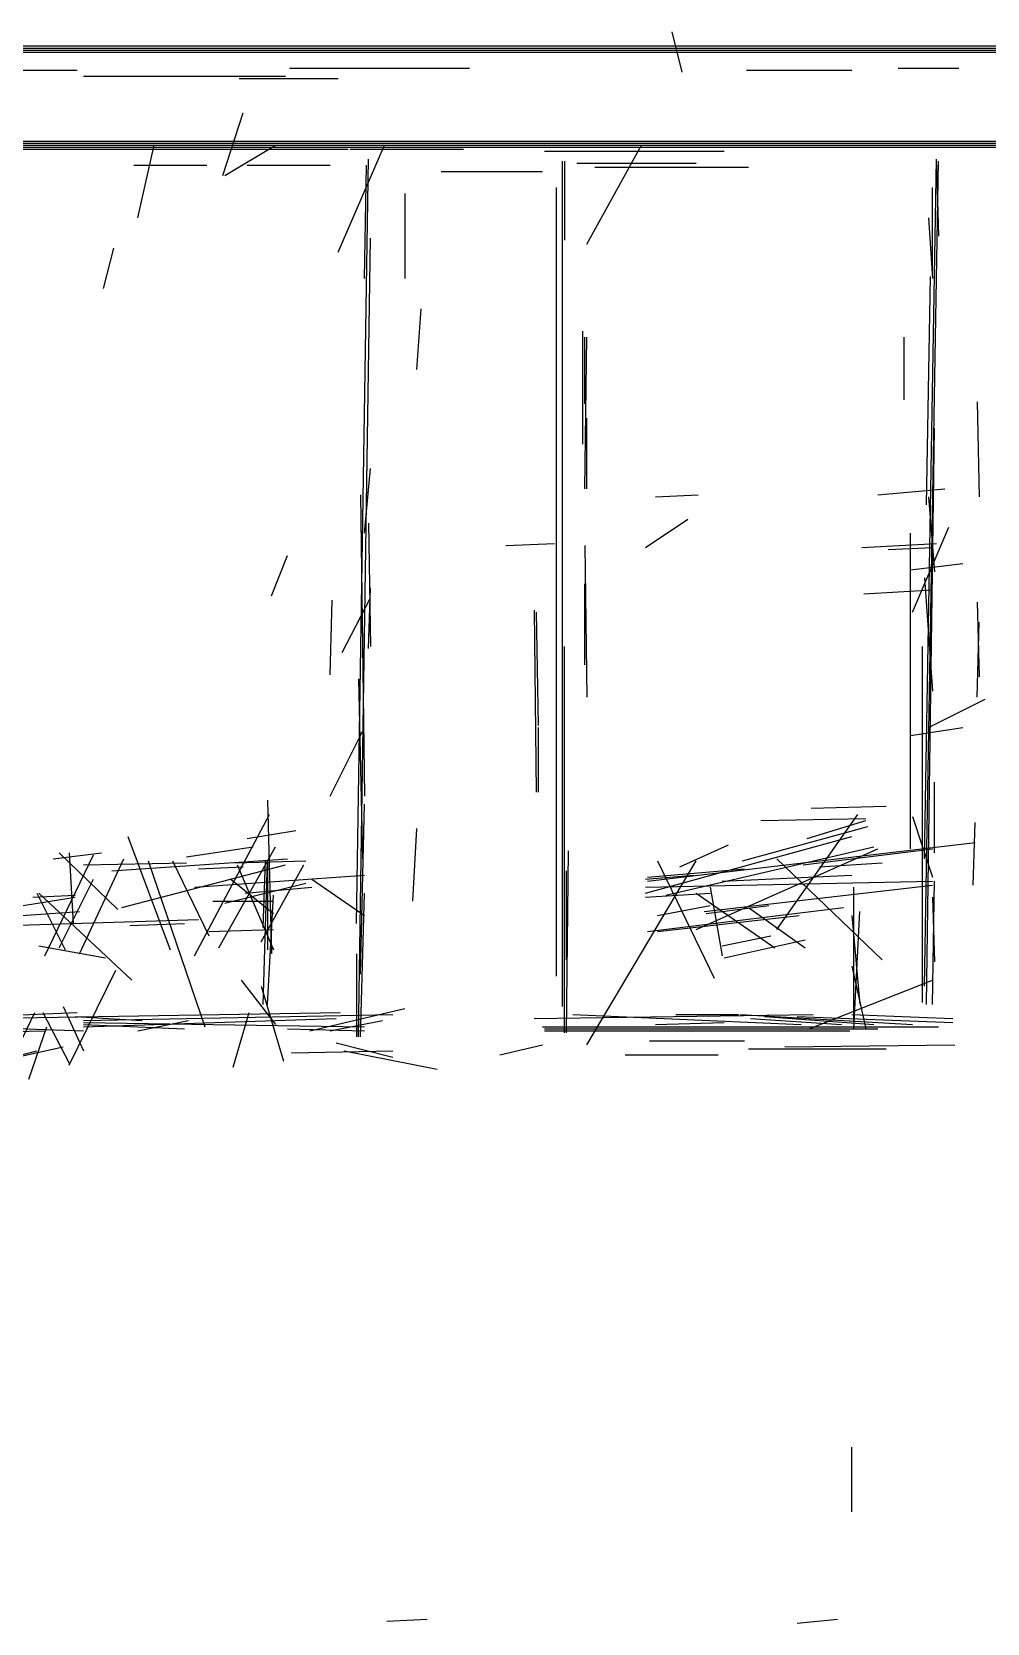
# Model space of a CAD drawing. Header units: metres. Extents: x 0.1 to 46.8, y -33.1 to 0.
# Drawn here: x 28.91 to 33.63, y -14.73 to -6.86 of the extents above; entities that cross this region are included whole.
import ezdxf

# ---------------------------------------------------------------- set-up
doc = ezdxf.new("R2010")
doc.units = ezdxf.units.M
doc.layers.add('Lines', color=7, linetype='Continuous')
doc.layers.add('Walls', color=2, linetype='Continuous')

msp = doc.modelspace()

# ---------------------------------------------------------------- linework, layer by layer
at = {"layer": 'Lines'}
for p, q in [((32.07, -6.86), (32.12, -7.06)), ((5.47, -6.93), (39.56, -6.93)), ((22.32, -6.94), (39.56, -6.94)), ((22.32, -6.95), (43, -6.95)), ((22.57, -6.96), (43.01, -6.96)), ((28.66, -7.05), (29.13, -7.05)), ((29.16, -7.08), (30.16, -7.08)), ((30.18, -7.04), (31.07, -7.04)), ((32.44, -7.05), (32.96, -7.05)), ((33.19, -7.04), (33.49, -7.04)), ((29.93, -7.09), (30.42, -7.09)), ((29.85, -7.57), (29.95, -7.26)), ((22.21, -7.42), (42.52, -7.42)), ((22.56, -7.43), (42.53, -7.43)), ((25.45, -7.4), (38.79, -7.4)), ((25.51, -7.41), (40.05, -7.41)), ((28.3, -7.44), (30.47, -7.44)), ((29.43, -7.78), (29.51, -7.42)), ((29.86, -7.57), (30.11, -7.42)), ((30.42, -7.95), (30.65, -7.42)), ((30.48, -7.44), (31.04, -7.44)), ((31.44, -7.45), (32.33, -7.45)), ((31.65, -7.91), (31.92, -7.42)), ((29.41, -7.52), (29.77, -7.52)), ((29.97, -7.52), (30.38, -7.52)), ((30.51, -11.27), (30.57, -7.49)), ((30.55, -8.08), (30.56, -7.52)), ((30.93, -7.55), (31.43, -7.55)), ((31.53, -11.68), (31.53, -7.5)), ((31.54, -7.5), (31.54, -7.89)), ((31.6, -7.51), (32.19, -7.51)), ((31.69, -7.53), (32.45, -7.53)), ((33.32, -10.95), (33.38, -7.49)), ((33.32, -11.58), (33.39, -7.5)), ((33.38, -7.52), (33.39, -7.87)), ((31.5, -11.53), (31.5, -7.63)), ((33.36, -8.06), (33.36, -7.63)), ((30.75, -7.66), (30.75, -8.08)), ((33.34, -7.78), (33.36, -8.08)), ((29.26, -8.13), (29.31, -7.93)), ((30.52, -11.83), (30.58, -7.88)), ((33.33, -9.2), (33.35, -8.07)), ((30.81, -8.53), (30.83, -8.23)), ((31.63, -8.9), (31.63, -8.34)), ((31.64, -9.12), (31.65, -8.37)), ((31.64, -8.7), (31.64, -8.37)), ((33.22, -8.68), (33.22, -8.37)), ((33.58, -8.69), (33.59, -9.16)), ((31.65, -9.12), (31.65, -8.77)), ((33.33, -11.67), (33.37, -8.82)), ((30.55, -9.34), (30.58, -9.02)), ((33.09, -9.15), (33.42, -9.12)), ((30.53, -9.15), (30.55, -10.64)), ((31.99, -9.16), (32.2, -9.15)), ((33.34, -9.16), (33.37, -9.53)), ((31.94, -9.41), (32.15, -9.27)), ((30.57, -9.29), (30.58, -9.9)), ((33.25, -10.9), (33.25, -9.34)), ((33.26, -9.73), (33.44, -9.31)), ((31.25, -9.4), (31.49, -9.39)), ((31.64, -9.4), (31.65, -10.15)), ((33.01, -9.41), (33.38, -9.39)), ((33.14, -9.42), (33.36, -9.41)), ((30.09, -9.65), (30.17, -9.45)), ((33.25, -9.52), (33.51, -9.49)), ((31.64, -9.99), (31.64, -9.59)), ((33.32, -9.56), (33.36, -10.12)), ((30.38, -10.04), (30.39, -9.67)), ((30.44, -9.93), (30.58, -9.66)), ((30.57, -9.91), (30.58, -9.61)), ((33.02, -9.64), (33.36, -9.62)), ((33.58, -9.68), (33.59, -10.05)), ((31.39, -9.72), (31.4, -10.62)), ((31.4, -9.73), (31.41, -10.29)), ((33.58, -10.15), (33.59, -9.78)), ((31.54, -11.81), (31.54, -9.9)), ((33.31, -11.66), (33.31, -9.9)), ((30.52, -10.06), (30.54, -10.95)), ((33.34, -10.3), (33.62, -10.16)), ((31.41, -10.3), (31.41, -10.62)), ((33.25, -10.34), (33.51, -10.3)), ((30.38, -10.64), (30.54, -10.32)), ((33.37, -10.92), (33.37, -10.57)), ((30.07, -10.66), (30.09, -11.42)), ((30.53, -11.52), (30.55, -10.68)), ((32.76, -10.7), (33.13, -10.69)), ((29.71, -11.43), (30.08, -10.73)), ((32.51, -10.76), (33.03, -10.75)), ((32.59, -11.3), (32.99, -10.73)), ((32.74, -10.85), (33.03, -10.76)), ((33.26, -10.74), (33.36, -11.04)), ((33.56, -11.08), (33.57, -10.77)), ((29.38, -10.84), (29.59, -11.4)), ((29.97, -10.85), (30.21, -10.81)), ((30.79, -11.16), (30.81, -10.8)), ((31.94, -11.12), (32.96, -10.84)), ((32.42, -10.96), (33.04, -10.79)), ((28.97, -11.43), (29.21, -10.93)), ((29.01, -10.95), (29.25, -10.92)), ((29.04, -10.92), (29.33, -11.2)), ((29.09, -10.92), (29.11, -11.27)), ((29.67, -10.94), (30, -10.89)), ((29.83, -11.39), (30.11, -10.89)), ((31.55, -11.81), (31.56, -10.91)), ((31.95, -11.06), (33.57, -10.87)), ((32.04, -11.13), (33.07, -10.89)), ((32.11, -10.99), (32.35, -10.88)), ((32.19, -11.3), (33.09, -10.9)), ((32.72, -10.98), (33.36, -10.9)), ((29.14, -11.42), (29.36, -10.95)), ((29.16, -10.98), (29.67, -10.97)), ((29.3, -11.01), (30.17, -10.95)), ((29.35, -11.19), (30.16, -10.98)), ((29.48, -10.96), (29.76, -11.78)), ((29.6, -10.96), (29.78, -11.33)), ((29.73, -11), (29.95, -10.99)), ((29.91, -10.97), (30.26, -10.96)), ((29.92, -10.98), (30.1, -11.4)), ((30.04, -11.36), (30.25, -10.98)), ((30.05, -11.29), (30.06, -10.96)), ((30.05, -11.67), (30.07, -10.96)), ((30.07, -10.97), (30.07, -11.4)), ((31.55, -11.45), (31.55, -11.01)), ((31.65, -11.87), (32.19, -10.96)), ((31.95, -11.04), (32.43, -11)), ((32, -10.96), (32.28, -11.54)), ((32.59, -10.95), (33.11, -11.45)), ((32.8, -10.99), (33.11, -10.97)), ((29.04, -11.39), (29.21, -11.05)), ((29.71, -11.09), (30.55, -11.03)), ((29.86, -11.17), (30.26, -11.07)), ((29.89, -11.05), (30.1, -11.22)), ((29.96, -11.12), (30.29, -11.09)), ((30.29, -11.05), (30.55, -11.23)), ((31.94, -11.05), (32.18, -11.03)), ((31.94, -11.09), (33.36, -11.06)), ((32.23, -11.21), (33.36, -11.08)), ((32.26, -11.09), (32.32, -11.43)), ((32.32, -11.06), (32.96, -11.03)), ((32.97, -11.75), (32.97, -11.09)), ((33.36, -11.67), (33.37, -11.06)), ((28.8, -11.19), (29.12, -11.14)), ((28.91, -11.14), (29.12, -11.13)), ((28.93, -11.12), (29.07, -11.4)), ((28.94, -11.12), (29.4, -11.55)), ((29.8, -11.16), (30.1, -11.16)), ((30.07, -11.67), (30.1, -11.13)), ((30.53, -11.83), (30.55, -11.12)), ((31.94, -11.14), (32.26, -11.12)), ((32.19, -11.12), (32.58, -11.39)), ((33.36, -11.14), (33.37, -11.46)), ((28.15, -11.28), (29.14, -11.21)), ((28.49, -11.29), (29.73, -11.25)), ((31.95, -11.31), (32.92, -11.19)), ((32, -11.23), (32.26, -11.18)), ((32, -11.31), (32.7, -11.23)), ((32.24, -11.22), (32.55, -11.18)), ((32.45, -11.19), (32.73, -11.39)), ((32.96, -11.23), (33, -11.67)), ((32.97, -11.79), (33, -11.21)), ((29.39, -11.28), (29.66, -11.27)), ((29.78, -11.31), (30.1, -11.3)), ((32.32, -11.38), (32.56, -11.33)), ((28.94, -11.38), (29.27, -11.44)), ((32.33, -11.44), (32.73, -11.35)), ((30.51, -11.42), (30.51, -11.83)), ((32.96, -11.48), (33.03, -11.79)), ((29.09, -11.97), (29.32, -11.5)), ((29.94, -11.55), (30.11, -11.77)), ((32.75, -11.79), (33.36, -11.55)), ((30.04, -11.58), (30.15, -11.95)), ((28.65, -11.73), (29.13, -11.71)), ((28.66, -11.74), (30.43, -11.71)), ((28.82, -11.92), (28.92, -11.71)), ((28.96, -11.71), (29.09, -11.96)), ((29.06, -11.68), (29.16, -11.9)), ((29.16, -11.75), (30.69, -11.72)), ((29.9, -11.98), (29.98, -11.71)), ((30.28, -11.8), (30.75, -11.69)), ((31.39, -11.74), (32.77, -11.72)), ((31.58, -11.72), (32.71, -11.77)), ((32.09, -11.72), (32.4, -11.72)), ((32.41, -11.72), (33.26, -11.77)), ((32.96, -11.72), (33.46, -11.74)), ((28.55, -11.81), (28.97, -11.8)), ((28.56, -11.78), (29.16, -11.8)), ((28.89, -12.04), (28.98, -11.78)), ((29.12, -11.73), (29.45, -11.75)), ((29.16, -11.78), (30.41, -11.74)), ((29.16, -11.76), (30.55, -11.78)), ((29.16, -11.77), (29.66, -11.79)), ((29.43, -11.8), (29.68, -11.75)), ((30.17, -11.79), (30.55, -11.8)), ((30.38, -11.8), (30.64, -11.75)), ((31.43, -11.78), (33.39, -11.78)), ((31.44, -11.79), (33.09, -11.79)), ((31.44, -11.8), (32.95, -11.8)), ((31.99, -11.77), (32.33, -11.76)), ((32.46, -11.74), (32.91, -11.77)), ((32.53, -11.73), (33.07, -11.77)), ((32.69, -11.73), (33.46, -11.76)), ((28.83, -11.93), (29.06, -11.88)), ((30.41, -11.86), (30.69, -11.93)), ((31.22, -11.92), (31.43, -11.87)), ((31.96, -11.85), (32.43, -11.85)), ((32.63, -11.88), (33.47, -11.87)), ((28.66, -11.97), (28.93, -11.9)), ((30.19, -11.91), (30.69, -11.9)), ((30.45, -11.9), (30.91, -11.99)), ((31.84, -11.92), (32.3, -11.92)), ((32.45, -11.89), (33.13, -11.89)), ((32.96, -14.18), (32.96, -13.86)), ((30.66, -14.72), (30.86, -14.71)), ((32.69, -14.73), (32.89, -14.71))]:
    msp.add_line(p, q, dxfattribs=at)
at = {"layer": 'Walls'}
for p, q in [((5.47, -6.93), (39.56, -6.93)), ((22.32, -6.94), (39.56, -6.94)), ((22.32, -6.94), (39.56, -6.94)), ((22.32, -6.94), (39.56, -6.94)), ((22.32, -6.95), (43, -6.95)), ((22.32, -6.95), (43, -6.95)), ((22.32, -6.95), (43, -6.95)), ((22.32, -6.95), (43, -6.95)), ((22.57, -6.96), (43.01, -6.96)), ((22.57, -6.96), (43.01, -6.96)), ((22.57, -6.96), (43.01, -6.96)), ((29.16, -7.08), (30.16, -7.08)), ((30.18, -7.04), (31.07, -7.04)), ((30.18, -7.04), (31.07, -7.04)), ((30.18, -7.04), (31.07, -7.04)), ((32.44, -7.05), (32.96, -7.05)), ((32.44, -7.05), (32.96, -7.05)), ((32.44, -7.05), (32.96, -7.05)), ((32.44, -7.05), (32.96, -7.05)), ((32.44, -7.05), (32.96, -7.05)), ((22.21, -7.42), (42.52, -7.42)), ((22.21, -7.42), (42.52, -7.42)), ((22.21, -7.42), (42.52, -7.42)), ((22.21, -7.42), (42.52, -7.42)), ((22.21, -7.42), (42.52, -7.42)), ((22.21, -7.42), (42.52, -7.42)), ((22.21, -7.42), (42.52, -7.42)), ((22.21, -7.42), (42.52, -7.42)), ((22.21, -7.42), (42.52, -7.42)), ((22.56, -7.43), (42.53, -7.43)), ((22.56, -7.43), (42.53, -7.43)), ((22.56, -7.43), (42.53, -7.43)), ((22.56, -7.43), (42.53, -7.43)), ((22.56, -7.43), (42.53, -7.43)), ((22.56, -7.43), (42.53, -7.43)), ((22.56, -7.43), (42.53, -7.43)), ((22.56, -7.43), (42.53, -7.43)), ((22.56, -7.43), (42.53, -7.43)), ((25.45, -7.4), (38.79, -7.4)), ((25.45, -7.4), (38.79, -7.4)), ((25.45, -7.4), (38.79, -7.4)), ((25.45, -7.4), (38.79, -7.4)), ((25.45, -7.4), (38.79, -7.4)), ((25.45, -7.4), (38.79, -7.4)), ((25.45, -7.4), (38.79, -7.4)), ((25.51, -7.41), (40.05, -7.41)), ((25.51, -7.41), (40.05, -7.41)), ((25.51, -7.41), (40.05, -7.41)), ((25.51, -7.41), (40.05, -7.41)), ((25.51, -7.41), (40.05, -7.41)), ((25.51, -7.41), (40.05, -7.41)), ((25.51, -7.41), (40.05, -7.41)), ((28.3, -7.44), (30.47, -7.44)), ((30.48, -7.44), (31.04, -7.44)), ((30.48, -7.44), (31.04, -7.44)), ((30.48, -7.44), (31.04, -7.44)), ((31.44, -7.45), (32.33, -7.45)), ((31.44, -7.45), (32.33, -7.45)), ((31.44, -7.45), (32.33, -7.45)), ((31.44, -7.45), (32.33, -7.45)), ((31.44, -7.45), (32.33, -7.45)), ((30.51, -11.27), (30.57, -7.49)), ((30.51, -11.27), (30.57, -7.49)), ((30.51, -11.27), (30.57, -7.49)), ((30.93, -7.55), (31.43, -7.55)), ((30.93, -7.55), (31.43, -7.55)), ((30.93, -7.55), (31.43, -7.55)), ((30.93, -7.55), (31.43, -7.55)), ((30.93, -7.55), (31.43, -7.55)), ((31.53, -11.68), (31.53, -7.5)), ((31.53, -11.68), (31.53, -7.5)), ((31.53, -11.68), (31.53, -7.5)), ((31.6, -7.51), (32.19, -7.51)), ((31.6, -7.51), (32.19, -7.51)), ((31.6, -7.51), (32.19, -7.51)), ((31.6, -7.51), (32.19, -7.51)), ((31.6, -7.51), (32.19, -7.51)), ((31.69, -7.53), (32.45, -7.53)), ((31.69, -7.53), (32.45, -7.53)), ((31.69, -7.53), (32.45, -7.53)), ((31.69, -7.53), (32.45, -7.53)), ((31.69, -7.53), (32.45, -7.53)), ((31.69, -7.53), (32.45, -7.53)), ((33.32, -10.95), (33.38, -7.49)), ((33.32, -10.95), (33.38, -7.49)), ((33.32, -10.95), (33.38, -7.49)), ((33.32, -10.95), (33.38, -7.49)), ((33.32, -11.58), (33.39, -7.5)), ((33.32, -11.58), (33.39, -7.5)), ((33.32, -11.58), (33.39, -7.5)), ((33.32, -11.58), (33.39, -7.5)), ((33.32, -11.58), (33.39, -7.5)), ((33.32, -11.58), (33.39, -7.5)), ((31.5, -11.53), (31.5, -7.63)), ((31.5, -11.53), (31.5, -7.63)), ((31.5, -11.53), (31.5, -7.63)), ((30.52, -11.83), (30.58, -7.88)), ((30.52, -11.83), (30.58, -7.88)), ((30.52, -11.83), (30.58, -7.88)), ((33.33, -9.2), (33.35, -8.07)), ((33.33, -9.2), (33.35, -8.07)), ((33.33, -9.2), (33.35, -8.07)), ((33.33, -11.67), (33.37, -8.82)), ((33.33, -11.67), (33.37, -8.82)), ((33.33, -11.67), (33.37, -8.82)), ((33.33, -11.67), (33.37, -8.82)), ((33.33, -11.67), (33.37, -8.82)), ((33.33, -11.67), (33.37, -8.82)), ((30.53, -9.15), (30.55, -10.64)), ((30.53, -9.15), (30.55, -10.64)), ((30.53, -9.15), (30.55, -10.64)), ((30.57, -9.29), (30.58, -9.9)), ((30.57, -9.29), (30.58, -9.9)), ((30.57, -9.29), (30.58, -9.9)), ((33.25, -10.9), (33.25, -9.34)), ((33.25, -10.9), (33.25, -9.34)), ((33.25, -10.9), (33.25, -9.34)), ((33.25, -10.9), (33.25, -9.34)), ((33.25, -10.9), (33.25, -9.34)), ((33.25, -10.9), (33.25, -9.34)), ((31.64, -9.4), (31.65, -10.15)), ((31.64, -9.4), (31.65, -10.15)), ((31.64, -9.4), (31.65, -10.15)), ((31.64, -9.4), (31.65, -10.15)), ((33.32, -9.56), (33.36, -10.12)), ((33.32, -9.56), (33.36, -10.12)), ((33.32, -9.56), (33.36, -10.12)), ((33.32, -9.56), (33.36, -10.12)), ((33.32, -9.56), (33.36, -10.12)), ((33.32, -9.56), (33.36, -10.12)), ((31.39, -9.72), (31.4, -10.62)), ((31.39, -9.72), (31.4, -10.62)), ((31.39, -9.72), (31.4, -10.62)), ((31.39, -9.72), (31.4, -10.62)), ((31.39, -9.72), (31.4, -10.62)), ((31.4, -9.73), (31.41, -10.29)), ((31.4, -9.73), (31.41, -10.29)), ((31.4, -9.73), (31.41, -10.29)), ((31.4, -9.73), (31.41, -10.29)), ((31.54, -11.81), (31.54, -9.9)), ((31.54, -11.81), (31.54, -9.9)), ((33.31, -11.66), (33.31, -9.9)), ((33.31, -11.66), (33.31, -9.9)), ((33.31, -11.66), (33.31, -9.9)), ((33.31, -11.66), (33.31, -9.9)), ((33.31, -11.66), (33.31, -9.9)), ((33.31, -11.66), (33.31, -9.9)), ((30.52, -10.06), (30.54, -10.95)), ((30.52, -10.06), (30.54, -10.95)), ((30.52, -10.06), (30.54, -10.95)), ((30.52, -10.06), (30.54, -10.95)), ((30.07, -10.66), (30.09, -11.42)), ((30.07, -10.66), (30.09, -11.42)), ((30.07, -10.66), (30.09, -11.42)), ((30.07, -10.66), (30.09, -11.42)), ((30.07, -10.66), (30.09, -11.42)), ((30.53, -11.52), (30.55, -10.68)), ((30.53, -11.52), (30.55, -10.68)), ((30.53, -11.52), (30.55, -10.68)), ((30.53, -11.52), (30.55, -10.68)), ((30.53, -11.52), (30.55, -10.68)), ((29.71, -11.43), (30.08, -10.73)), ((32.51, -10.76), (33.03, -10.75)), ((32.51, -10.76), (33.03, -10.75)), ((32.51, -10.76), (33.03, -10.75)), ((32.51, -10.76), (33.03, -10.75)), ((32.51, -10.76), (33.03, -10.75)), ((32.51, -10.76), (33.03, -10.75)), ((32.51, -10.76), (33.03, -10.75)), ((29.38, -10.84), (29.59, -11.4)), ((31.94, -11.12), (32.96, -10.84)), ((31.94, -11.12), (32.96, -10.84)), ((31.94, -11.12), (32.96, -10.84)), ((31.94, -11.12), (32.96, -10.84)), ((31.94, -11.12), (32.96, -10.84)), ((31.94, -11.12), (32.96, -10.84)), ((31.94, -11.12), (32.96, -10.84)), ((32.42, -10.96), (33.04, -10.79)), ((32.42, -10.96), (33.04, -10.79)), ((32.42, -10.96), (33.04, -10.79)), ((32.42, -10.96), (33.04, -10.79)), ((32.42, -10.96), (33.04, -10.79)), ((32.42, -10.96), (33.04, -10.79)), ((32.42, -10.96), (33.04, -10.79)), ((28.97, -11.43), (29.21, -10.93)), ((28.97, -11.43), (29.21, -10.93)), ((28.97, -11.43), (29.21, -10.93)), ((29.83, -11.39), (30.11, -10.89)), ((31.55, -11.81), (31.56, -10.91)), ((31.95, -11.06), (33.57, -10.87)), ((31.95, -11.06), (33.57, -10.87)), ((31.95, -11.06), (33.57, -10.87)), ((31.95, -11.06), (33.57, -10.87)), ((31.95, -11.06), (33.57, -10.87)), ((31.95, -11.06), (33.57, -10.87)), ((31.95, -11.06), (33.57, -10.87)), ((31.95, -11.06), (33.57, -10.87)), ((32.04, -11.13), (33.07, -10.89)), ((32.04, -11.13), (33.07, -10.89)), ((32.04, -11.13), (33.07, -10.89)), ((32.04, -11.13), (33.07, -10.89)), ((32.04, -11.13), (33.07, -10.89)), ((32.04, -11.13), (33.07, -10.89)), ((32.19, -11.3), (33.09, -10.9)), ((32.19, -11.3), (33.09, -10.9)), ((32.19, -11.3), (33.09, -10.9)), ((32.72, -10.98), (33.36, -10.9)), ((32.72, -10.98), (33.36, -10.9)), ((32.72, -10.98), (33.36, -10.9)), ((32.72, -10.98), (33.36, -10.9)), ((32.72, -10.98), (33.36, -10.9)), ((32.72, -10.98), (33.36, -10.9)), ((32.72, -10.98), (33.36, -10.9)), ((32.72, -10.98), (33.36, -10.9)), ((32.72, -10.98), (33.36, -10.9)), ((32.72, -10.98), (33.36, -10.9)), ((29.14, -11.42), (29.36, -10.95)), ((29.14, -11.42), (29.36, -10.95)), ((29.14, -11.42), (29.36, -10.95)), ((29.14, -11.42), (29.36, -10.95)), ((29.16, -10.98), (29.67, -10.97)), ((29.16, -10.98), (29.67, -10.97)), ((29.16, -10.98), (29.67, -10.97)), ((29.16, -10.98), (29.67, -10.97)), ((29.3, -11.01), (30.17, -10.95)), ((29.3, -11.01), (30.17, -10.95)), ((29.3, -11.01), (30.17, -10.95)), ((29.3, -11.01), (30.17, -10.95)), ((29.3, -11.01), (30.17, -10.95)), ((29.3, -11.01), (30.17, -10.95)), ((29.3, -11.01), (30.17, -10.95)), ((29.48, -10.96), (29.76, -11.78)), ((30.05, -11.67), (30.07, -10.96)), ((30.05, -11.67), (30.07, -10.96)), ((30.05, -11.67), (30.07, -10.96)), ((29.71, -11.09), (30.55, -11.03)), ((29.71, -11.09), (30.55, -11.03)), ((29.71, -11.09), (30.55, -11.03)), ((29.71, -11.09), (30.55, -11.03)), ((29.71, -11.09), (30.55, -11.03)), ((31.94, -11.09), (33.36, -11.06)), ((31.94, -11.09), (33.36, -11.06)), ((31.94, -11.09), (33.36, -11.06)), ((31.94, -11.09), (33.36, -11.06)), ((31.94, -11.09), (33.36, -11.06)), ((31.94, -11.09), (33.36, -11.06)), ((31.94, -11.09), (33.36, -11.06)), ((31.94, -11.09), (33.36, -11.06)), ((31.94, -11.09), (33.36, -11.06)), ((31.94, -11.09), (33.36, -11.06)), ((32.23, -11.21), (33.36, -11.08)), ((32.23, -11.21), (33.36, -11.08)), ((32.23, -11.21), (33.36, -11.08)), ((32.23, -11.21), (33.36, -11.08)), ((32.23, -11.21), (33.36, -11.08)), ((32.23, -11.21), (33.36, -11.08)), ((32.23, -11.21), (33.36, -11.08)), ((32.23, -11.21), (33.36, -11.08)), ((32.23, -11.21), (33.36, -11.08)), ((32.23, -11.21), (33.36, -11.08)), ((32.23, -11.21), (33.36, -11.08)), ((32.23, -11.21), (33.36, -11.08)), ((32.23, -11.21), (33.36, -11.08)), ((32.23, -11.21), (33.36, -11.08)), ((32.23, -11.21), (33.36, -11.08)), ((32.23, -11.21), (33.36, -11.08)), ((32.32, -11.06), (32.96, -11.03)), ((32.32, -11.06), (32.96, -11.03)), ((32.32, -11.06), (32.96, -11.03)), ((32.32, -11.06), (32.96, -11.03)), ((32.32, -11.06), (32.96, -11.03)), ((32.32, -11.06), (32.96, -11.03)), ((32.32, -11.06), (32.96, -11.03)), ((32.32, -11.06), (32.96, -11.03)), ((32.97, -11.75), (32.97, -11.09)), ((32.97, -11.75), (32.97, -11.09)), ((33.36, -11.67), (33.37, -11.06)), ((33.36, -11.67), (33.37, -11.06)), ((33.36, -11.67), (33.37, -11.06)), ((30.07, -11.67), (30.1, -11.13)), ((30.07, -11.67), (30.1, -11.13)), ((30.07, -11.67), (30.1, -11.13)), ((30.53, -11.83), (30.55, -11.12)), ((30.53, -11.83), (30.55, -11.12)), ((30.53, -11.83), (30.55, -11.12)), ((30.53, -11.83), (30.55, -11.12)), ((28.15, -11.28), (29.14, -11.21)), ((28.15, -11.28), (29.14, -11.21)), ((28.49, -11.29), (29.73, -11.25)), ((28.49, -11.29), (29.73, -11.25)), ((28.49, -11.29), (29.73, -11.25)), ((28.49, -11.29), (29.73, -11.25)), ((28.49, -11.29), (29.73, -11.25)), ((28.49, -11.29), (29.73, -11.25)), ((31.95, -11.31), (32.92, -11.19)), ((31.95, -11.31), (32.92, -11.19)), ((31.95, -11.31), (32.92, -11.19)), ((31.95, -11.31), (32.92, -11.19)), ((31.95, -11.31), (32.92, -11.19)), ((31.95, -11.31), (32.92, -11.19)), ((31.95, -11.31), (32.92, -11.19)), ((31.95, -11.31), (32.92, -11.19)), ((31.95, -11.31), (32.92, -11.19)), ((31.95, -11.31), (32.92, -11.19)), ((31.95, -11.31), (32.92, -11.19)), ((31.95, -11.31), (32.92, -11.19)), ((31.95, -11.31), (32.92, -11.19)), ((31.95, -11.31), (32.92, -11.19)), ((31.95, -11.31), (32.92, -11.19)), ((32, -11.31), (32.7, -11.23)), ((32, -11.31), (32.7, -11.23)), ((32, -11.31), (32.7, -11.23)), ((32, -11.31), (32.7, -11.23)), ((32, -11.31), (32.7, -11.23)), ((32, -11.31), (32.7, -11.23)), ((32, -11.31), (32.7, -11.23)), ((32, -11.31), (32.7, -11.23)), ((32, -11.31), (32.7, -11.23)), ((32, -11.31), (32.7, -11.23)), ((32, -11.31), (32.7, -11.23)), ((32, -11.31), (32.7, -11.23)), ((32, -11.31), (32.7, -11.23)), ((32, -11.31), (32.7, -11.23)), ((32, -11.31), (32.7, -11.23)), ((32, -11.31), (32.7, -11.23)), ((32.97, -11.79), (33, -11.21)), ((32.97, -11.79), (33, -11.21)), ((29.09, -11.97), (29.32, -11.5)), ((29.09, -11.97), (29.32, -11.5)), ((32.75, -11.79), (33.36, -11.55)), ((28.66, -11.74), (30.43, -11.71)), ((28.66, -11.74), (30.43, -11.71)), ((28.66, -11.74), (30.43, -11.71)), ((28.66, -11.74), (30.43, -11.71)), ((28.66, -11.74), (30.43, -11.71)), ((28.66, -11.74), (30.43, -11.71)), ((28.66, -11.74), (30.43, -11.71)), ((29.16, -11.75), (30.69, -11.72)), ((29.16, -11.75), (30.69, -11.72)), ((29.16, -11.75), (30.69, -11.72)), ((29.16, -11.75), (30.69, -11.72)), ((29.16, -11.75), (30.69, -11.72)), ((31.39, -11.74), (32.77, -11.72)), ((31.39, -11.74), (32.77, -11.72)), ((31.39, -11.74), (32.77, -11.72)), ((31.39, -11.74), (32.77, -11.72)), ((31.39, -11.74), (32.77, -11.72)), ((31.39, -11.74), (32.77, -11.72)), ((31.39, -11.74), (32.77, -11.72)), ((31.58, -11.72), (32.71, -11.77)), ((31.58, -11.72), (32.71, -11.77)), ((31.58, -11.72), (32.71, -11.77)), ((31.58, -11.72), (32.71, -11.77)), ((31.58, -11.72), (32.71, -11.77)), ((31.58, -11.72), (32.71, -11.77)), ((32.41, -11.72), (33.26, -11.77)), ((32.41, -11.72), (33.26, -11.77)), ((32.41, -11.72), (33.26, -11.77)), ((32.41, -11.72), (33.26, -11.77)), ((32.41, -11.72), (33.26, -11.77)), ((32.41, -11.72), (33.26, -11.77)), ((32.41, -11.72), (33.26, -11.77)), ((32.41, -11.72), (33.26, -11.77)), ((32.41, -11.72), (33.26, -11.77)), ((32.41, -11.72), (33.26, -11.77)), ((32.41, -11.72), (33.26, -11.77)), ((32.41, -11.72), (33.26, -11.77)), ((32.41, -11.72), (33.26, -11.77)), ((32.96, -11.72), (33.46, -11.74)), ((32.96, -11.72), (33.46, -11.74)), ((32.96, -11.72), (33.46, -11.74)), ((32.96, -11.72), (33.46, -11.74)), ((32.96, -11.72), (33.46, -11.74)), ((28.56, -11.78), (29.16, -11.8)), ((28.56, -11.78), (29.16, -11.8)), ((28.56, -11.78), (29.16, -11.8)), ((28.56, -11.78), (29.16, -11.8)), ((28.56, -11.78), (29.16, -11.8)), ((29.16, -11.78), (30.41, -11.74)), ((29.16, -11.78), (30.41, -11.74)), ((29.16, -11.78), (30.41, -11.74)), ((29.16, -11.78), (30.41, -11.74)), ((29.16, -11.78), (30.41, -11.74)), ((29.16, -11.76), (30.55, -11.78)), ((29.16, -11.76), (30.55, -11.78)), ((29.16, -11.76), (30.55, -11.78)), ((29.16, -11.76), (30.55, -11.78)), ((29.16, -11.76), (30.55, -11.78)), ((29.16, -11.77), (29.66, -11.79)), ((29.16, -11.77), (29.66, -11.79)), ((29.16, -11.77), (29.66, -11.79)), ((29.16, -11.77), (29.66, -11.79)), ((29.16, -11.77), (29.66, -11.79)), ((31.43, -11.78), (33.39, -11.78)), ((31.43, -11.78), (33.39, -11.78)), ((31.43, -11.78), (33.39, -11.78)), ((31.43, -11.78), (33.39, -11.78)), ((31.43, -11.78), (33.39, -11.78)), ((31.43, -11.78), (33.39, -11.78)), ((31.43, -11.78), (33.39, -11.78)), ((31.43, -11.78), (33.39, -11.78)), ((31.43, -11.78), (33.39, -11.78)), ((31.43, -11.78), (33.39, -11.78)), ((31.43, -11.78), (33.39, -11.78)), ((31.43, -11.78), (33.39, -11.78)), ((31.43, -11.78), (33.39, -11.78)), ((31.44, -11.79), (33.09, -11.79)), ((31.44, -11.79), (33.09, -11.79)), ((31.44, -11.79), (33.09, -11.79)), ((31.44, -11.79), (33.09, -11.79)), ((31.44, -11.79), (33.09, -11.79)), ((31.44, -11.79), (33.09, -11.79)), ((31.44, -11.79), (33.09, -11.79)), ((31.44, -11.8), (32.95, -11.8)), ((31.44, -11.8), (32.95, -11.8)), ((31.44, -11.8), (32.95, -11.8)), ((31.44, -11.8), (32.95, -11.8)), ((31.44, -11.8), (32.95, -11.8)), ((31.44, -11.8), (32.95, -11.8)), ((32.53, -11.73), (33.07, -11.77)), ((32.53, -11.73), (33.07, -11.77)), ((32.53, -11.73), (33.07, -11.77)), ((32.53, -11.73), (33.07, -11.77)), ((32.53, -11.73), (33.07, -11.77)), ((32.53, -11.73), (33.07, -11.77)), ((32.53, -11.73), (33.07, -11.77)), ((32.53, -11.73), (33.07, -11.77)), ((32.53, -11.73), (33.07, -11.77)), ((32.53, -11.73), (33.07, -11.77)), ((32.69, -11.73), (33.46, -11.76)), ((32.69, -11.73), (33.46, -11.76)), ((32.69, -11.73), (33.46, -11.76)), ((32.69, -11.73), (33.46, -11.76)), ((32.69, -11.73), (33.46, -11.76)), ((32.69, -11.73), (33.46, -11.76)), ((32.63, -11.88), (33.47, -11.87)), ((32.63, -11.88), (33.47, -11.87)), ((32.63, -11.88), (33.47, -11.87)), ((32.63, -11.88), (33.47, -11.87)), ((32.63, -11.88), (33.47, -11.87)), ((32.63, -11.88), (33.47, -11.87)), ((32.63, -11.88), (33.47, -11.87)), ((30.19, -11.91), (30.69, -11.9)), ((30.19, -11.91), (30.69, -11.9)), ((30.19, -11.91), (30.69, -11.9)), ((32.45, -11.89), (33.13, -11.89)), ((32.45, -11.89), (33.13, -11.89)), ((32.45, -11.89), (33.13, -11.89)), ((32.45, -11.89), (33.13, -11.89)), ((32.45, -11.89), (33.13, -11.89)), ((32.45, -11.89), (33.13, -11.89)), ((32.45, -11.89), (33.13, -11.89)), ((32.45, -11.89), (33.13, -11.89)), ((32.45, -11.89), (33.13, -11.89)), ((32.45, -11.89), (33.13, -11.89)), ((32.45, -11.89), (33.13, -11.89)), ((32.45, -11.89), (33.13, -11.89))]:
    msp.add_line(p, q, dxfattribs=at)

doc.saveas('drawing.dxf')
